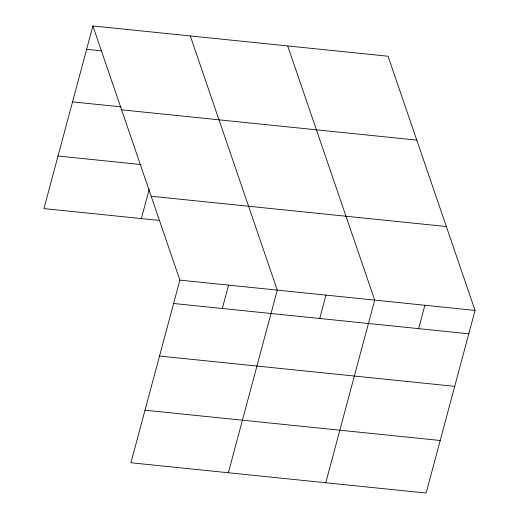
<?xml version="1.0" encoding="UTF-8"?>
<svg xmlns="http://www.w3.org/2000/svg" width="519" height="519" viewBox="0 0 519 519"><rect width="100%" height="100%" fill="white"/><g stroke="black" fill="none" stroke-linecap="round" stroke-linejoin="round"><path stroke-width="0.78" d="M92.882 25.95L179.872 280.124L130.937 462.76L426.118 493.05L475.06 310.414L388.063 56.24L92.882 25.95L43.94 208.586L159.716 220.465M141.35 218.583L149.219 189.214M222.314 308.494L228.581 285.119M228.347 472.751L277.282 290.121L190.291 35.947M319.73 318.491L325.99 295.116M325.757 482.748L374.699 300.118L287.701 45.944M418.612 328.644L424.879 305.263M86.615 49.324L101.789 50.881M72.53 101.88L121.238 106.882M121.589 109.827L416.77 140.117M58.024 156.031L141.064 164.549M151.165 196.247L446.346 226.537M179.872 280.124L475.06 310.414M173.612 303.498L468.793 333.788M159.528 356.053L454.715 386.344M145.022 410.205L440.203 440.495"/></g></svg>
